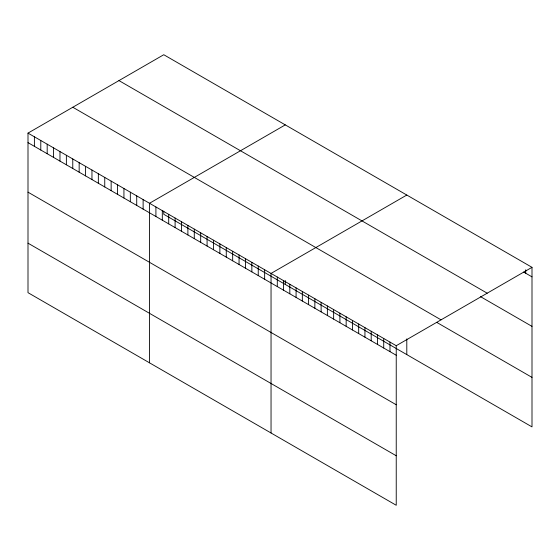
<?xml version="1.0" encoding="UTF-8"?>
<svg xmlns="http://www.w3.org/2000/svg" width="560" height="560" viewBox="0 0 560 560"><rect width="100%" height="100%" fill="white"/><g stroke="black" fill="none" stroke-linecap="round" stroke-linejoin="round"><path stroke-width="0.84" d="M28 133.112L396.235 345.709L396.235 505.274L28 292.67L28 133.112L163.765 54.726L532 267.33L532 426.888L163.765 214.291L163.765 211.148M285.278 124.887L149.52 203.266L149.52 362.831M406.798 195.048L271.04 273.427L271.04 432.985M396.235 345.709L532 267.33M523.656 272.048L532 276.864M118.958 80.591L487.2 293.195M480.529 296.66L532 326.375M72.8 107.247L441.042 319.844M436.709 322.364L532 377.384M28 142.646L396.235 355.25M28 192.157L396.235 404.754M28 243.166L396.235 455.763M525.742 269.787L525.742 273.252M406.798 338.891L406.798 354.606M389.977 342.097L389.977 351.631M383.719 338.485L383.719 348.019M377.454 334.866L377.454 344.407M371.196 331.254L371.196 340.788M364.938 327.642L364.938 337.176M358.68 324.023L358.68 333.564M352.415 320.411L352.415 329.952M346.157 316.799L346.157 326.333M339.899 313.18L339.899 322.721M333.634 309.568L333.634 319.109M327.376 305.956L327.376 315.49M321.118 302.337L321.118 311.878M314.86 298.725L314.86 308.266M308.595 295.113L308.595 304.647M302.337 291.494L302.337 301.035M296.079 287.882L296.079 297.423M289.814 284.27L289.814 293.804M285.278 280.518L285.278 284.445M283.556 280.658L283.556 290.192M277.298 277.039L277.298 286.58M264.642 269.731L264.642 279.272M258.244 266.042L258.244 275.576M251.853 262.346L251.853 271.887M245.455 258.657L245.455 268.191M239.057 254.961L239.057 264.502M232.666 251.272L232.666 260.806M226.268 247.576L226.268 257.117M219.87 243.887L219.87 253.421M213.472 240.191L213.472 249.732M207.081 236.502L207.081 246.036M200.683 232.806L200.683 242.347M194.285 229.117L194.285 238.651M187.894 225.421L187.894 234.962M181.496 221.732L181.496 231.266M175.098 218.036L175.098 227.577M168.707 214.347L168.707 223.881M162.309 210.651L162.309 220.192M155.911 206.962L155.911 216.496M143.122 199.577L143.122 209.111M136.724 195.881L136.724 205.422M130.333 192.192L130.333 201.726M123.935 188.496L123.935 198.037M117.537 184.807L117.537 194.341M111.146 181.111L111.146 190.652M104.748 177.422L104.748 186.956M98.35 173.726L98.35 183.267M91.959 170.037L91.959 179.571M85.561 166.341L85.561 175.882M79.163 162.652L79.163 172.186M72.772 158.956L72.772 168.497M66.374 155.267L66.374 164.801M59.976 151.571L59.976 161.112M53.585 147.882L53.585 157.416M47.187 144.186L47.187 153.727M40.789 140.497L40.789 150.031M34.398 136.801L34.398 146.342"/></g></svg>
